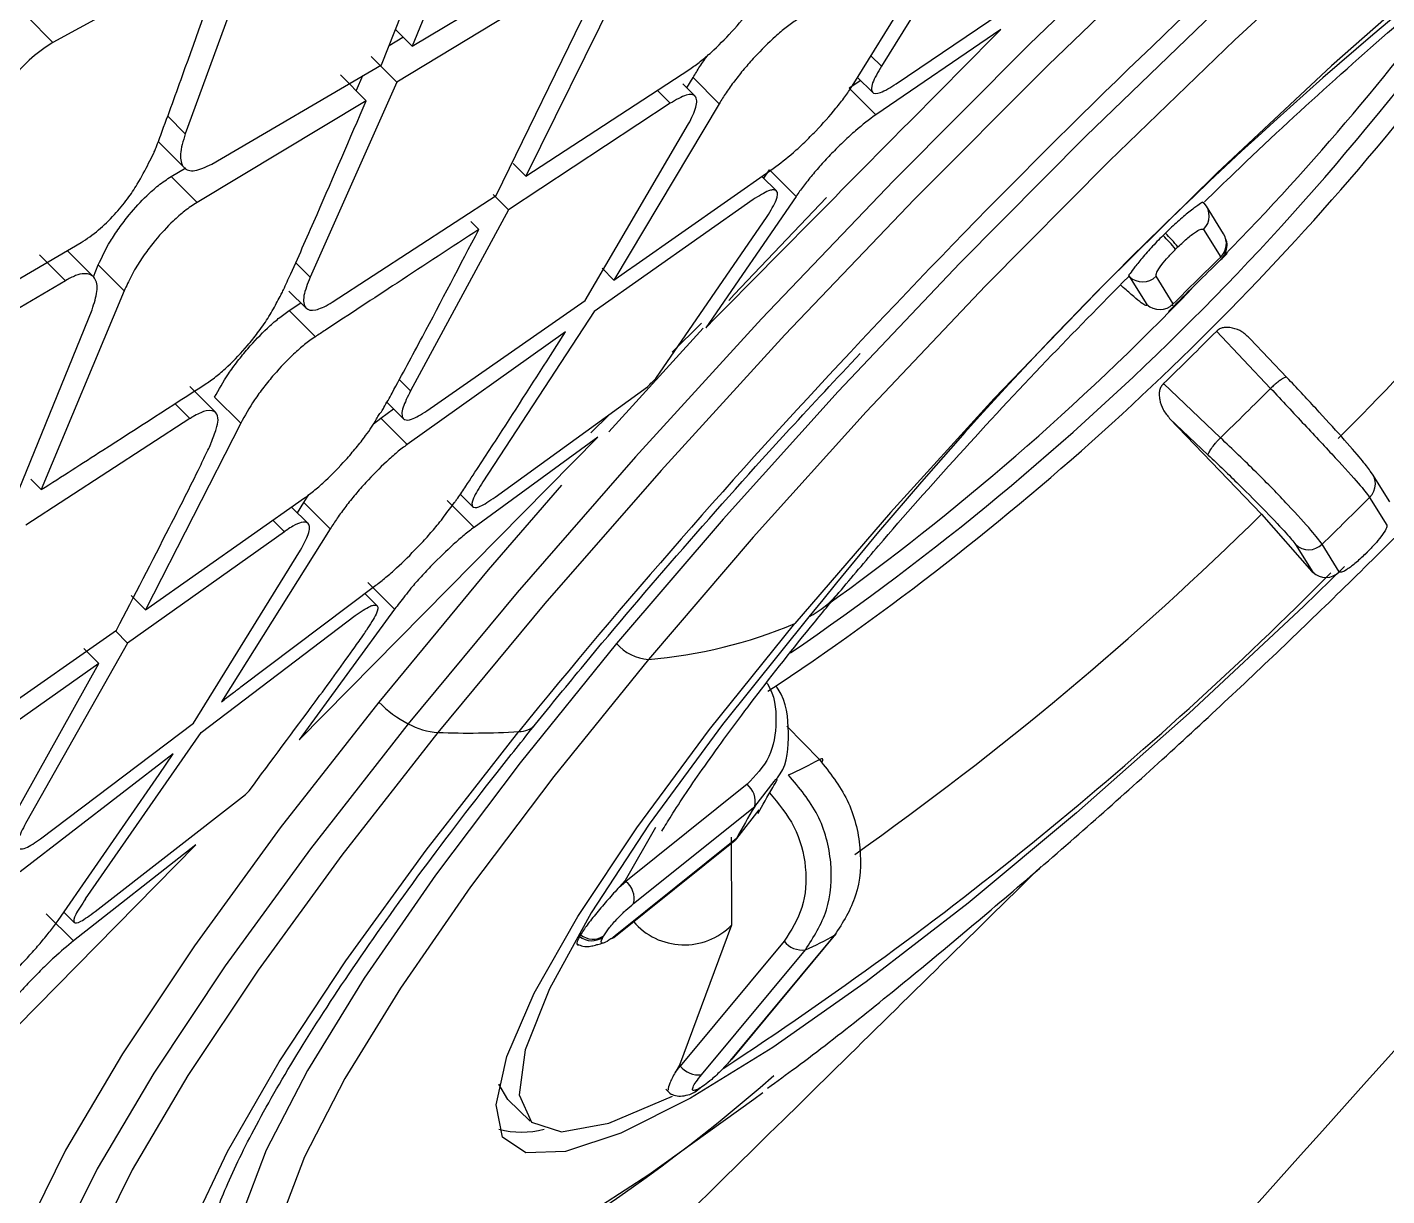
# Model space of a CAD drawing. Extents: x 943 to 1030, y 781 to 934.
# Drawn here: x 952.587 to 953.43, y 874.33 to 875.054 of the extents above; entities that cross this region are included whole.
import ezdxf

# ---------------------------------------------------------------- set-up
doc = ezdxf.new("R2010")
doc.units = 0
doc.header["$MEASUREMENT"] = 0
doc.layers.add('1', color=4, linetype='Continuous')

# ---------------------------------------------------------------- blocks, each defined once
blk = doc.blocks.new('AIRA')
at = {"layer": '1', "color": 3, "linetype": 'Continuous', "lineweight": 25}
for p, q in [((9.69879, 72.00089), (9.64822, 71.87682)), ((9.62915, 71.8654), (9.67842, 71.98963)), ((10.00605, 71.9723), (9.93917, 71.86454)), ((9.55391, 71.94928), (9.50758, 71.82265)), ((9.53421, 71.93848), (9.42549, 71.87926)), ((9.64822, 71.87682), (9.75315, 71.93984)), ((9.92105, 71.85216), (9.97788, 71.94385)), ((9.74331, 71.91796), (9.63878, 71.85456)), ((9.77643, 71.91338), (9.71878, 71.7964)), ((9.94828, 71.85348), (10.044, 71.91836)), ((9.40953, 71.89521), (9.42549, 71.87926)), ((9.70033, 71.78435), (9.75758, 71.90173)), ((9.63781, 71.88723), (9.64822, 71.87682)), ((10.01317, 71.88724), (9.93567, 71.83437)), ((9.63391, 71.8774), (9.64246, 71.88258)), ((9.63878, 71.85456), (9.62271, 71.87061)), ((9.93917, 71.86454), (9.93272, 71.87099)), ((9.52401, 71.80381), (9.62916, 71.8654)), ((9.71878, 71.7964), (9.82039, 71.86273)), ((9.63878, 71.85456), (9.585, 71.73369)), ((9.61974, 71.84309), (9.60371, 71.85911)), ((9.61741, 71.85852), (9.61342, 71.84941)), ((9.82363, 71.84589), (9.81597, 71.85354)), ((9.81848, 71.85103), (9.82239, 71.85754)), ((9.83866, 71.84127), (9.82239, 71.85753)), ((9.92633, 71.85568), (9.91922, 71.85081)), ((9.92442, 71.85759), (9.93372, 71.8483)), ((9.80825, 71.84154), (9.80022, 71.84956)), ((9.93567, 71.83437), (9.91922, 71.85081)), ((9.61974, 71.84309), (9.51482, 71.78007)), ((9.80825, 71.84154), (9.70801, 71.77546)), ((9.83866, 71.84127), (9.77334, 71.73196)), ((9.50758, 71.82265), (9.49664, 71.83358)), ((9.75546, 71.71934), (9.81961, 71.8287)), ((9.49074, 71.81779), (9.5069, 71.80164)), ((9.49879, 71.7961), (9.50783, 71.80153)), ((9.7109, 71.80426), (9.71878, 71.7964)), ((9.51482, 71.78008), (9.4988, 71.79608)), ((9.78709, 71.74165), (9.87215, 71.80108)), ((9.87408, 71.78717), (9.8651, 71.79615)), ((9.86625, 71.795), (9.86981, 71.80023)), ((9.88627, 71.78378), (9.86981, 71.80023)), ((9.59853, 71.71821), (9.70033, 71.78435)), ((9.708, 71.77545), (9.69849, 71.78496)), ((9.85969, 71.78183), (9.7611, 71.71248)), ((9.88627, 71.78378), (9.83032, 71.70237)), ((10.13833, 71.78013), (10.13932, 71.77962)), ((10.13932, 71.77962), (10.13879, 71.78018)), ((10.15138, 71.76063), (10.14074, 71.77778)), ((9.708, 71.77545), (9.64727, 71.66322)), ((9.68959, 71.76337), (9.68466, 71.7683)), ((9.79924, 71.6709), (9.8683, 71.77126)), ((10.1138, 71.75956), (10.11525, 71.76098)), ((10.13893, 71.76333), (10.14956, 71.74618)), ((9.33684, 71.69331), (9.44296, 71.75513)), ((10.12162, 71.75107), (10.12307, 71.75249)), ((9.43324, 71.73152), (9.41721, 71.74754)), ((9.45057, 71.73393), (9.43468, 71.74981)), ((9.585, 71.73369), (9.576, 71.74268)), ((10.14956, 71.74618), (10.14896, 71.74599)), ((9.45054, 71.73396), (9.4536, 71.7413)), ((9.46964, 71.72527), (9.45361, 71.7413)), ((9.77334, 71.73196), (9.76594, 71.73935)), ((10.09289, 71.73533), (10.09249, 71.73453)), ((10.09249, 71.73453), (10.09305, 71.734)), ((10.09305, 71.734), (10.09289, 71.73533)), ((10.09305, 71.734), (10.10368, 71.71685)), ((10.1201, 71.71712), (10.10946, 71.73427)), ((9.43324, 71.73152), (9.32855, 71.66989)), ((9.46964, 71.72527), (9.41827, 71.60201)), ((9.57186, 71.72514), (9.58248, 71.71452)), ((9.57203, 71.71299), (9.57926, 71.71774)), ((9.65727, 71.65081), (9.75547, 71.71934)), ((10.1195, 71.71695), (10.1201, 71.71712)), ((9.39968, 71.5901), (9.44976, 71.71352)), ((9.58819, 71.69683), (9.57204, 71.71297)), ((9.7611, 71.71248), (9.69204, 71.60689)), ((10.11872, 71.71645), (10.12016, 71.7161)), ((9.82867, 71.70211), (9.77021, 71.63787)), ((9.80948, 71.68721), (9.82757, 71.70512)), ((10.18048, 71.66481), (10.14693, 71.70015)), ((9.74328, 71.6998), (9.64515, 71.63)), ((9.73402, 71.68519), (9.74328, 71.6998)), ((10.19065, 71.67153), (10.16791, 71.69552)), ((9.64727, 71.66322), (9.64025, 71.67024)), ((10.11407, 71.66774), (10.14941, 71.63417)), ((9.52643, 71.6498), (9.51028, 71.66594)), ((9.54191, 71.64313), (9.52574, 71.65929)), ((9.69965, 71.59733), (9.79418, 71.66577)), ((9.51046, 71.64605), (9.50119, 71.65531)), ((9.62875, 71.64639), (9.63673, 71.65207)), ((9.63258, 71.65622), (9.64281, 71.64599)), ((9.51046, 71.64605), (9.40865, 71.57992)), ((9.54191, 71.64313), (9.48285, 71.52755)), ((9.62424, 71.64291), (9.62875, 71.64639)), ((9.64515, 71.63), (9.62876, 71.64638)), ((9.75902, 71.63725), (9.77053, 71.64864)), ((10.11789, 71.64621), (10.17491, 71.58685)), ((10.11789, 71.64621), (10.14189, 71.62345)), ((9.57822, 71.44687), (9.76343, 71.63463)), ((9.76343, 71.63463), (9.68662, 71.57864)), ((9.41827, 71.60202), (9.41176, 71.60852)), ((10.25437, 71.59454), (10.24373, 71.61169)), ((9.58107, 71.59409), (9.58422, 71.59894)), ((9.67808, 71.59915), (9.68585, 71.59139)), ((9.48286, 71.52756), (9.5815, 71.59685)), ((9.58369, 71.58106), (9.5735, 71.59124)), ((9.57703, 71.58771), (9.58107, 71.59409)), ((9.59748, 71.57769), (9.58107, 71.59408)), ((9.68662, 71.57865), (9.67002, 71.59524)), ((10.24192, 71.59724), (10.25256, 71.58009)), ((9.56907, 71.57595), (9.56192, 71.5831)), ((10.17492, 71.58684), (10.20612, 71.55129)), ((9.56907, 71.57595), (9.47179, 71.50691)), ((9.59748, 71.57769), (9.52998, 71.47054)), ((10.19604, 71.56791), (10.20668, 71.55076)), ((10.22309, 71.55104), (10.21245, 71.56819)), ((9.51269, 71.45734), (9.57901, 71.56453)), ((10.24039, 71.56329), (10.23895, 71.56187)), ((10.23902, 71.56168), (10.24046, 71.56311)), ((10.24039, 71.56329), (10.24046, 71.56311)), ((10.20612, 71.55129), (10.20766, 71.55026)), ((10.20668, 71.55076), (10.20612, 71.55129)), ((9.542, 71.4797), (9.62572, 71.54274)), ((9.63734, 71.52794), (9.62072, 71.54455)), ((9.48286, 71.52756), (9.47401, 71.53639)), ((9.62643, 71.53005), (9.61889, 71.53759)), ((9.51731, 71.4515), (9.61283, 71.52392)), ((9.63734, 71.52794), (9.57822, 71.44687)), ((9.36608, 71.4459), (9.46495, 71.51497)), ((9.46423, 71.51447), (9.47179, 71.50691)), ((9.47179, 71.5069), (9.40928, 71.39645)), ((9.45392, 71.49428), (9.44456, 71.50364)), ((9.45392, 71.49428), (9.35549, 71.42477)), ((9.39122, 71.38233), (9.45392, 71.49428)), ((9.41776, 71.38555), (9.5127, 71.45734)), ((9.90074, 71.43475), (9.88056, 71.45547)), ((9.44575, 71.34841), (9.51731, 71.4515)), ((9.50008, 71.43824), (9.40521, 71.36518)), ((9.49143, 71.42536), (9.50008, 71.43823)), ((9.42873, 71.33494), (9.49143, 71.42536)), ((9.5448, 71.41296), (9.54721, 71.41541)), ((9.85585, 71.41937), (9.78076, 71.35915)), ((9.86063, 71.40567), (9.87272, 71.42112)), ((9.45168, 71.34052), (9.5448, 71.41296)), ((9.78553, 71.34545), (9.86063, 71.40567)), ((9.86314, 71.40344), (9.84926, 71.38571)), ((9.79911, 71.39253), (9.78022, 71.3597)), ((9.3262, 71.19088), (9.51406, 71.38177)), ((9.51406, 71.38177), (9.43817, 71.32232)), ((9.77333, 71.3245), (9.84843, 71.38473)), ((9.84926, 71.38571), (9.77416, 71.32549)), ((9.84612, 71.38656), (9.84627, 71.33201)), ((9.78022, 71.3597), (9.77659, 71.35566)), ((9.77659, 71.35566), (9.78076, 71.35915)), ((9.78076, 71.35915), (9.78022, 71.3597)), ((9.43817, 71.32233), (9.42137, 71.33911)), ((9.43233, 71.34013), (9.43872, 71.33374)), ((9.84626, 71.332), (9.81389, 71.24526)), ((9.75208, 71.32507), (9.75264, 71.32604)), ((9.76651, 71.32451), (9.76707, 71.32549)), ((9.8789, 71.32209), (9.81444, 71.24472)), ((9.91017, 71.32577), (9.84571, 71.2484)), ((9.84656, 71.24906), (9.91102, 71.32644)), ((9.82761, 71.2393), (9.89207, 71.31668)), ((9.81389, 71.24526), (9.81126, 71.24073)), ((9.81126, 71.24073), (9.81444, 71.24472)), ((9.81444, 71.24472), (9.81389, 71.24526)), ((9.70761, 71.22389), (9.70199, 71.2335)), ((9.82209, 71.22785), (9.82298, 71.22829)), ((9.8259, 71.23062), (9.82501, 71.23018)), ((9.70761, 71.22389), (9.72147, 71.21049))]:
    blk.add_line(p, q, dxfattribs=at)
at = {"layer": '1', "color": 3, "linetype": 'Continuous', "lineweight": 25, "flags": 128}
for points in [[(10.82632, 72.40036), (10.82188, 72.41399), (10.80638, 72.42783), (10.78083, 72.43137), (10.7456, 72.42456), (10.7012, 72.4075), (10.64828, 72.38043), (10.58762, 72.34375), (10.52009, 72.29799), (10.44668, 72.24383), (10.36846, 72.18204), (10.28658, 72.11354), (10.20222, 72.03932), (10.11662, 71.96046), (10.03102, 71.87812), (9.94668, 71.79349), (9.86482, 71.70781), (9.78663, 71.62232), (9.71327, 71.53828), (9.64579, 71.45691)], [(10.82298, 72.35034), (10.82462, 72.3681), (10.8195, 72.39162), (10.80428, 72.40522), (10.77918, 72.4087), (10.74457, 72.40201), (10.70096, 72.38525), (10.64898, 72.35866), (10.58939, 72.32263), (10.52305, 72.27768), (10.45095, 72.22448), (10.37411, 72.16379), (10.29368, 72.0965), (10.21081, 72.02359), (10.12673, 71.94613), (10.04265, 71.86524), (9.9598, 71.78211), (9.87938, 71.69794), (9.80258, 71.61397), (9.73052, 71.53142), (9.66423, 71.45149)], [(10.74515, 72.29179), (10.73302, 72.29905), (10.70742, 72.30035), (10.6722, 72.29125), (10.62797, 72.2719), (10.57548, 72.24265), (10.51563, 72.20399), (10.44945, 72.15658), (10.37807, 72.10124), (10.30271, 72.0389), (10.22466, 71.97065), (10.14525, 71.89763), (10.06584, 71.82111), (9.9878, 71.7424), (9.91246, 71.66283), (9.8411, 71.58378), (9.77495, 71.50659)], [(10.70439, 72.27539), (10.67586, 72.26741), (10.63242, 72.24841), (10.58087, 72.21968), (10.5221, 72.18172), (10.45711, 72.13516), (10.38701, 72.0808), (10.313, 72.01959), (10.23634, 71.95255), (10.15836, 71.88085), (10.08038, 71.8057), (10.00374, 71.7284), (9.92975, 71.65026), (9.85967, 71.57262), (9.7947, 71.49682)], [(10.46288, 71.80905), (10.5157, 71.87469), (10.56088, 71.93563), (10.59742, 71.99049), (10.62451, 72.03807), (10.64154, 72.07729), (10.64813, 72.10727), (10.64414, 72.12736), (10.62964, 72.13709), (10.60497, 72.13626), (10.57068, 72.12487), (10.52753, 72.1032), (10.47649, 72.07171), (10.4187, 72.03111), (10.35544, 71.98231), (10.28813, 71.9264), (10.21828, 71.86464), (10.14745, 71.79838), (10.07721, 71.72913), (10.00913, 71.65842), (9.94475, 71.58784), (9.88549, 71.51896)], [(9.90513, 71.78309), (9.84798, 71.72288), (9.8446, 71.71926)], [(9.77334, 71.73196), (9.78104, 71.73739), (9.78709, 71.74165)], [(9.7409, 71.6048), (9.69542, 71.55223), (9.6275, 71.47032)], [(10.23896, 71.56169), (10.23902, 71.56168), (10.23895, 71.56187)], [(10.22639, 71.55431), (10.20093, 71.52962), (10.13009, 71.46337), (10.06024, 71.4016), (9.99293, 71.3457), (9.92968, 71.2969), (9.87188, 71.2563), (9.82084, 71.22481), (9.77769, 71.20313), (9.7434, 71.19175), (9.71873, 71.19092), (9.70423, 71.20065), (9.70024, 71.22073), (9.70683, 71.25072), (9.72386, 71.28994), (9.75095, 71.33751), (9.78749, 71.39238), (9.83268, 71.45332), (9.88549, 71.51896)], [(9.89426, 71.52311), (9.84065, 71.45635), (9.79525, 71.3947), (9.75919, 71.33967), (9.73335, 71.29263), (9.71837, 71.25473), (9.71462, 71.2269), (9.72218, 71.20983), (9.74089, 71.20394), (9.77026, 71.20937), (9.80959, 71.22599)], [(9.77495, 71.50659), (9.71514, 71.43258), (9.66269, 71.36303), (9.61851, 71.29912), (9.58333, 71.24194), (9.55778, 71.19248), (9.54228, 71.15157), (9.53711, 71.11993), (9.54234, 71.09808), (9.54447, 71.09512)], [(9.7947, 71.49682), (9.73597, 71.42414), (9.68446, 71.35583), (9.64106, 71.29307), (9.60652, 71.23692), (9.58143, 71.18834), (9.56621, 71.14817), (9.56112, 71.11709), (9.56113, 71.11602)], [(9.6275, 71.47032), (9.56648, 71.39229), (9.51328, 71.31928), (9.46865, 71.25235), (9.43326, 71.19249), (9.40761, 71.14056), (9.39209, 71.09732), (9.38692, 71.06339), (9.39217, 71.03929), (9.39746, 71.0322)], [(9.64579, 71.45691), (9.58518, 71.3794), (9.53232, 71.30687), (9.48799, 71.24038), (9.45283, 71.18091), (9.42735, 71.12932), (9.41193, 71.08637), (9.4068, 71.05267), (9.41201, 71.02873), (9.42751, 71.01488), (9.43947, 71.01176)], [(9.66423, 71.45149), (9.60469, 71.37535), (9.55277, 71.3041), (9.50922, 71.2388), (9.47469, 71.18038), (9.44966, 71.1297), (9.43452, 71.08751), (9.42947, 71.05441), (9.43459, 71.03088), (9.44981, 71.01728), (9.47491, 71.0138), (9.49005, 71.01569)], [(9.56747, 71.05032), (9.55007, 71.04631), (9.52225, 71.04594), (9.50425, 71.05578), (9.49635, 71.07568), (9.49868, 71.10532), (9.51119, 71.14424), (9.5337, 71.19183), (9.56584, 71.24733), (9.60711, 71.30986), (9.65686, 71.37845), (9.7143, 71.452)], [(9.84926, 71.38571), (9.84849, 71.38478), (9.84843, 71.38473)], [(9.91017, 71.32577), (9.91101, 71.32642), (9.91102, 71.32644)], [(9.84656, 71.24906), (9.84655, 71.24905), (9.84571, 71.2484)], [(9.59477, 71.0822), (9.60668, 71.08291), (9.64127, 71.09185), (9.68471, 71.11084), (9.73625, 71.13957), (9.79503, 71.17754), (9.86002, 71.22409), (9.86573, 71.22837)]]:
    blk.add_lwpolyline(points, dxfattribs=at)
at = {"layer": '1', "color": 3, "linetype": 'Continuous', "lineweight": 25}
for centre, radius, start, end in [((13.35388, 68.48761), 4.69349, 129.01816, 137.02384), ((11.94617, 69.88474), 2.62576, 122.40243, 141.39389), ((8.90673, 72.9314), 1.73183, 304.30339, 325.71179), ((9.02256, 72.85564), 1.58226, 315.52059, 324.14175), ((8.89363, 72.94954), 1.76616, 303.51338, 321.07344), ((8.35616, 73.49115), 2.6331, 315.13378, 320.02415), ((10.13083, 71.77167), 0.01163, 314.12221, 43.12554), ((10.04078, 71.68444), 0.10476, 39.49586, 45.81215), ((10.04223, 71.68586), 0.10476, 39.49586, 45.81215), ((10.14141, 71.75454), 0.01168, 314.27514, 31.42242), ((12.11874, 69.71948), 2.8258, 134.17539, 135.01443), ((10.10111, 71.74264), 0.01182, 226.98997, 314.91917), ((8.94472, 72.86717), 1.64608, 305.66081, 316.14566), ((10.11175, 71.72549), 0.01182, 226.98812, 314.91919), ((8.46468, 73.37348), 2.37276, 314.03767, 315.15215), ((12.99059, 68.79403), 4.21888, 136.70524, 140.94846), ((8.49897, 73.3392), 2.37299, 314.06811, 315.12168), ((10.23383, 71.60559), 0.01163, 314.12219, 43.12738), ((8.24327, 73.59488), 2.8258, 314.17539, 315.01443), ((8.75725, 73.0263), 2.02037, 305.22869, 314.56297), ((10.20411, 71.57656), 0.01182, 226.98802, 314.91919), ((8.57034, 73.18625), 2.32169, 303.19398, 315.20647), ((10.21474, 71.55941), 0.01182, 226.98997, 314.91917), ((9.86479, 71.57844), 0.06269, 298.04591, 319.9918), ((9.77033, 71.79396), 0.29814, 274.68956, 292.72195), ((9.79689, 71.52608), 0.02935, 221.62868, 265.73258), ((9.67989, 71.52261), 0.07403, 224.94763, 242.56961), ((9.66746, 71.49656), 0.04518, 241.33557, 265.90075), ((9.71461, 71.46531), 0.01331, 268.66882, 319.41587), ((9.68361, 72.00126), 0.55012, 267.98112, 273.19803), ((9.76645, 71.67825), 0.27808, 294.47414, 298.87674), ((9.84731, 71.40872), 0.01366, 347.12801, 51.26359), ((10.27442, 71.15683), 0.48286, 148.97883, 151.70438), ((9.77221, 71.34849), 0.01366, 347.12767, 51.26261), ((9.8169, 71.36133), 0.04151, 220.75401, 315.04289), ((9.75967, 71.33449), 0.0121, 231.1475, 304.45866), ((9.76023, 71.33546), 0.0121, 231.1475, 304.45866), ((9.77117, 71.32718), 0.00344, 281.26145, 330.50073), ((9.89031, 71.33111), 0.01454, 218.3126, 276.9735), ((9.75247, 71.61711), 0.33129, 294.92337, 298.4275), ((9.82584, 71.25373), 0.01454, 218.31344, 276.97386), ((9.1582, 72.05383), 1.08376, 292.18758, 311.23166), ((9.81802, 71.23595), 0.00907, 284.54776, 320.43274), ((9.81888, 71.23644), 0.00911, 296.72556, 320.38394), ((9.71591, 71.26066), 0.0569, 255.81315, 284.32233)]:
    blk.add_arc(centre, radius, start, end, dxfattribs=at)
for points, knots in [([(16.76349, 77.69746), (16.43798, 77.40729), (15.78698, 76.82695), (14.82577, 75.93344), (13.87709, 75.02432), (12.94302, 74.09885), (12.02418, 73.15856), (11.12212, 72.20411), (10.23604, 71.23753), (9.661, 70.58333), (9.37348, 70.25623)], [0, 0, 0, 0, 0.125, 0.25, 0.375, 0.5, 0.625, 0.75, 0.875, 1, 1, 1, 1]), ([(10.13957, 71.78037), (10.14574, 71.78642), (10.17153, 71.81171), (10.21717, 71.85363), (10.27451, 71.9043), (10.32838, 71.94905), (10.377, 71.98686), (10.41657, 72.01523), (10.44617, 72.03454), (10.4579, 72.0412), (10.46318, 72.04419)], [0, 0, 0, 0, 0.047543, 0.198969, 0.349347, 0.49782, 0.643244, 0.784014, 0.902777, 1, 1, 1, 1]), ([(9.48782, 71.81023), (9.48789, 71.81035), (9.48808, 71.8107), (9.4886, 71.81198), (9.49039, 71.81647), (9.49681, 71.83389), (9.51184, 71.87527), (9.52536, 71.91349), (9.5342, 71.93848)], [0, 0, 0, 0, 0.003122, 0.009305, 0.030886, 0.110942, 0.418682, 1, 1, 1, 1]), ([(9.82039, 71.86272), (9.82256, 71.86423), (9.82678, 71.86715), (9.83561, 71.87467), (9.84683, 71.88591), (9.85712, 71.89838), (9.86401, 71.9083), (9.86661, 71.91287), (9.86792, 71.91518)], [0, 0, 0, 0, 0.136565, 0.265411, 0.499405, 0.745529, 0.871767, 1, 1, 1, 1]), ([(9.83031, 71.70237), (9.84108, 71.71326), (9.87156, 71.74407), (9.93247, 71.80573), (9.98268, 71.85645), (10.01317, 71.88725)], [0, 0, 0, 0, 0.176668, 0.5, 1, 1, 1, 1]), ([(9.88664, 71.89328), (9.88452, 71.89179), (9.88037, 71.88888), (9.87153, 71.8814), (9.86244, 71.87239), (9.85396, 71.86277), (9.84798, 71.85528), (9.84268, 71.84791), (9.84001, 71.84349), (9.83867, 71.84127)], [0, 0, 0, 0, 0.13428, 0.262277, 0.498959, 0.623009, 0.74781, 0.873385, 1, 1, 1, 1]), ([(9.42549, 71.87926), (9.42118, 71.87642), (9.41255, 71.87073), (9.40009, 71.85741), (9.39123, 71.8448), (9.38511, 71.8335), (9.38253, 71.82705), (9.38116, 71.82361)], [0, 0, 0, 0, 0.249641, 0.499157, 0.68661, 0.832999, 1, 1, 1, 1]), ([(9.82239, 71.85754), (9.82374, 71.85976), (9.82644, 71.86417), (9.82983, 71.86908), (9.83184, 71.87159), (9.83185, 71.87161)], [0, 0, 0, 0, 0.500472, 0.996573, 1, 1, 1, 1]), ([(9.93917, 71.86454), (9.937, 71.86075), (9.93263, 71.85315), (9.9328, 71.84761), (9.93771, 71.84703), (9.94476, 71.85133), (9.94827, 71.85347)], [0, 0, 0, 0, 0.248668, 0.499073, 0.749912, 1, 1, 1, 1]), ([(9.86856, 71.23098), (9.87445, 71.23526), (9.90774, 71.25939), (9.97013, 71.31008), (10.05468, 71.38155), (10.13845, 71.4572), (10.21911, 71.5338), (10.29733, 71.61185), (10.37299, 71.69118), (10.4462, 71.77162), (10.49152, 71.82508), (10.51433, 71.85199)], [0, 0, 0, 0, 0.0269651, 0.1522989, 0.2823483, 0.4052865, 0.5246918, 0.6426354, 0.7605886, 0.8795059, 1, 1, 1, 1]), ([(9.87215, 71.80108), (9.87621, 71.80413), (9.88231, 71.80871), (9.89159, 71.81733), (9.90068, 71.82643), (9.90941, 71.83625), (9.91673, 71.84566), (9.9196, 71.84997), (9.92106, 71.85216)], [0, 0, 0, 0, 0.250725, 0.377259, 0.50088, 0.743366, 0.869913, 1, 1, 1, 1]), ([(9.81961, 71.82871), (9.82146, 71.83242), (9.82434, 71.8382), (9.8249, 71.84337), (9.82372, 71.84679), (9.81893, 71.84765), (9.81181, 71.84357), (9.80825, 71.84154)], [0, 0, 0, 0, 0.233293, 0.363102, 0.501454, 0.750916, 1, 1, 1, 1]), ([(9.56637, 71.72182), (9.56662, 71.72225), (9.56734, 71.72356), (9.5695, 71.72822), (9.577, 71.74461), (9.59413, 71.78366), (9.60961, 71.81958), (9.61974, 71.84309)], [0, 0, 0, 0, 0.011694, 0.035115, 0.11719, 0.422323, 1, 1, 1, 1]), ([(9.93567, 71.83437), (9.9316, 71.83133), (9.92547, 71.82676), (9.91612, 71.81819), (9.90915, 71.81131), (9.9024, 71.80412), (9.8962, 71.79696), (9.89061, 71.79), (9.88774, 71.78588), (9.88627, 71.78378)], [0, 0, 0, 0, 0.250431, 0.376661, 0.500308, 0.624735, 0.749595, 0.872246, 1, 1, 1, 1]), ([(9.50758, 71.82265), (9.50621, 71.81816), (9.50413, 71.81136), (9.50475, 71.80508), (9.50698, 71.80058), (9.51277, 71.79849), (9.52026, 71.80204), (9.52401, 71.80381)], [0, 0, 0, 0, 0.244421, 0.371163, 0.50069, 0.750161, 1, 1, 1, 1]), ([(9.44296, 71.75513), (9.44652, 71.7575), (9.45324, 71.76197), (9.46335, 71.77188), (9.47148, 71.78176), (9.4789, 71.79258), (9.48395, 71.80269), (9.48684, 71.80832), (9.48783, 71.81023)], [0, 0, 0, 0, 0.210977, 0.397445, 0.559354, 0.696669, 0.896887, 1, 1, 1, 1]), ([(9.4536, 71.7413), (9.45584, 71.74612), (9.45927, 71.75353), (9.46644, 71.76428), (9.47396, 71.77408), (9.48237, 71.78324), (9.49132, 71.79118), (9.49618, 71.79438), (9.49879, 71.7961)], [0, 0, 0, 0, 0.237403, 0.364457, 0.496856, 0.705394, 0.841997, 1, 1, 1, 1]), ([(9.8683, 71.77126), (9.87054, 71.77497), (9.87503, 71.78243), (9.87504, 71.78728), (9.87227, 71.78804), (9.86796, 71.787), (9.8632, 71.78403), (9.85969, 71.78183)], [0, 0, 0, 0, 0.248517, 0.498677, 0.66224, 0.750249, 1, 1, 1, 1]), ([(9.51482, 71.78008), (9.51229, 71.77841), (9.50754, 71.77529), (9.49864, 71.76745), (9.49027, 71.75839), (9.48251, 71.74829), (9.47647, 71.73925), (9.47238, 71.73111), (9.47033, 71.72675), (9.46964, 71.72527)], [0, 0, 0, 0, 0.153406, 0.288077, 0.500438, 0.626779, 0.76952, 0.921832, 1, 1, 1, 1]), ([(10.13833, 71.78012), (10.1375, 71.77964), (10.13581, 71.77865), (10.13012, 71.77435), (10.123, 71.7684), (10.11781, 71.76343), (10.11525, 71.76098)], [0, 0, 0, 0, 0.24664, 0.499524, 0.752684, 1, 1, 1, 1]), ([(9.68959, 71.76337), (9.6727, 71.75228), (9.64101, 71.73146), (9.60719, 71.7093), (9.59029, 71.69821), (9.58819, 71.69683)], [0, 0, 0, 0, 0.499999, 0.937966, 1, 1, 1, 1]), ([(9.62866, 71.64966), (9.62874, 71.64975), (9.62898, 71.65002), (9.62966, 71.65112), (9.63199, 71.65502), (9.64043, 71.67041), (9.66017, 71.70707), (9.67796, 71.74111), (9.68959, 71.76337)], [0, 0, 0, 0, 0.003081, 0.009217, 0.030715, 0.110676, 0.418546, 1, 1, 1, 1]), ([(10.1138, 71.75956), (10.11129, 71.75701), (10.10621, 71.75184), (10.09983, 71.74448), (10.09499, 71.7384), (10.09359, 71.73634), (10.0929, 71.73533)], [0, 0, 0, 0, 0.247675, 0.501043, 0.753791, 1, 1, 1, 1]), ([(10.12307, 71.75249), (10.12516, 71.75446), (10.12934, 71.7584), (10.13444, 71.76215), (10.1378, 71.76387), (10.13855, 71.76351), (10.13893, 71.76333)], [0, 0, 0, 0, 0.279658, 0.559227, 0.779582, 1, 1, 1, 1]), ([(10.10946, 71.73427), (10.10945, 71.73497), (10.10944, 71.73637), (10.11258, 71.74104), (10.11684, 71.74618), (10.12003, 71.74944), (10.12162, 71.75107)], [0, 0, 0, 0, 0.279486, 0.559002, 0.779415, 1, 1, 1, 1]), ([(10.14989, 71.74485), (10.15075, 71.74585), (10.1525, 71.74789), (10.15358, 71.75214), (10.15355, 71.75574), (10.15267, 71.75759), (10.15247, 71.75801)], [0, 0, 0, 0, 0.295597, 0.601785, 0.907488, 1, 1, 1, 1]), ([(10.11711, 71.71243), (10.12653, 71.72183), (10.13861, 71.73388), (10.15081, 71.7457), (10.1535, 71.74831)], [0, 0, 0, 0, 0.779465, 1, 1, 1, 1]), ([(9.44977, 71.71353), (9.45106, 71.71754), (9.45374, 71.72588), (9.4523, 71.73259), (9.44885, 71.73552), (9.44484, 71.73613), (9.43962, 71.73504), (9.43539, 71.73271), (9.43324, 71.73153)], [0, 0, 0, 0, 0.222565, 0.462636, 0.590015, 0.722004, 0.858651, 1, 1, 1, 1]), ([(9.585, 71.73369), (9.58337, 71.72958), (9.58086, 71.72323), (9.5808, 71.7175), (9.58246, 71.71349), (9.58759, 71.71252), (9.59434, 71.71551), (9.59815, 71.71796), (9.59853, 71.7182)], [0, 0, 0, 0, 0.236342, 0.365111, 0.500741, 0.750186, 0.974838, 1, 1, 1, 1]), ([(9.91283, 71.53817), (9.92094, 71.54781), (9.94427, 71.57555), (9.98698, 71.62374), (10.03911, 71.68002), (10.07531, 71.71671), (10.09237, 71.73401)], [0, 0, 0, 0, 0.154749, 0.444849, 0.73832, 1, 1, 1, 1]), ([(10.10368, 71.71685), (10.10374, 71.71626), (10.10385, 71.71507), (10.09707, 71.72028), (10.08975, 71.72681), (10.08739, 71.72891)], [0, 0, 0, 0, 0.403552, 0.808056, 1, 1, 1, 1]), ([(9.52049, 71.66772), (9.52275, 71.66929), (9.52705, 71.67227), (9.5358, 71.67998), (9.54451, 71.68916), (9.55277, 71.69948), (9.55903, 71.70825), (9.56337, 71.7162), (9.5656, 71.72037), (9.56638, 71.72182)], [0, 0, 0, 0, 0.141302, 0.269122, 0.500645, 0.625891, 0.769161, 0.919704, 1, 1, 1, 1]), ([(9.52574, 71.6593), (9.52834, 71.66404), (9.53227, 71.6712), (9.53994, 71.68167), (9.54799, 71.69153), (9.55677, 71.70074), (9.56552, 71.70842), (9.5698, 71.71143), (9.57203, 71.71299)], [0, 0, 0, 0, 0.246373, 0.372171, 0.499627, 0.729573, 0.85981, 1, 1, 1, 1]), ([(10.16791, 71.69552), (10.16629, 71.69707), (10.16318, 71.70005), (10.158, 71.70208), (10.15396, 71.70271), (10.15124, 71.70255), (10.1488, 71.70174), (10.14755, 71.70068), (10.14693, 71.70015)], [0, 0, 0, 0, 0.298252, 0.575106, 0.701493, 0.809407, 0.905741, 1, 1, 1, 1]), ([(9.58819, 71.69683), (9.58599, 71.69529), (9.58172, 71.69229), (9.57299, 71.68463), (9.56419, 71.67541), (9.55613, 71.66552), (9.54845, 71.65505), (9.54452, 71.64788), (9.54192, 71.64313)], [0, 0, 0, 0, 0.139178, 0.269056, 0.500231, 0.627372, 0.753383, 1, 1, 1, 1]), ([(9.67444, 71.594), (9.67452, 71.59409), (9.67476, 71.59435), (9.67544, 71.59529), (9.67771, 71.59851), (9.68596, 71.61093), (9.70521, 71.6403), (9.72264, 71.66747), (9.73401, 71.68519)], [0, 0, 0, 0, 0.003559, 0.01015, 0.03245, 0.113553, 0.421816, 1, 1, 1, 1]), ([(9.72469, 71.45662), (9.73464, 71.46885), (9.76346, 71.50429), (9.8156, 71.5653), (9.87316, 71.63015), (9.91131, 71.67074), (9.926, 71.68638)], [0, 0, 0, 0, 0.166891, 0.483789, 0.801225, 1, 1, 1, 1]), ([(9.41827, 71.60202), (9.43098, 71.61017), (9.46508, 71.63205), (9.49913, 71.65397), (9.52049, 71.66773)], [0, 0, 0, 0, 0.3727072, 1, 1, 1, 1]), ([(9.79418, 71.66576), (9.79512, 71.66672), (9.79681, 71.66843), (9.7985, 71.67014), (9.79924, 71.6709)], [0, 0, 0, 0, 0.559999, 1, 1, 1, 1]), ([(10.11407, 71.66774), (10.11353, 71.66713), (10.11244, 71.6659), (10.11158, 71.66345), (10.11134, 71.66069), (10.11183, 71.65656), (10.11363, 71.65121), (10.11644, 71.64792), (10.11789, 71.64621)], [0, 0, 0, 0, 0.094225, 0.190494, 0.2983, 0.424533, 0.701624, 1, 1, 1, 1]), ([(10.18895, 71.67134), (10.18839, 71.67104), (10.18728, 71.67044), (10.18507, 71.66882), (10.18275, 71.66691), (10.18122, 71.66549), (10.18048, 71.66481)], [0, 0, 0, 0, 0.259419, 0.518943, 0.768457, 1, 1, 1, 1]), ([(10.19065, 71.67153), (10.19051, 71.67164), (10.19022, 71.67186), (10.18938, 71.67151), (10.18895, 71.67134)], [0, 0, 0, 0, 0.481432, 1, 1, 1, 1]), ([(10.24231, 71.61353), (10.24081, 71.61558), (10.23779, 71.61968), (10.22523, 71.63409), (10.20877, 71.65226), (10.19669, 71.66511), (10.19065, 71.67153)], [0, 0, 0, 0, 0.249775, 0.50014, 0.75045, 1, 1, 1, 1]), ([(9.64727, 71.66322), (9.6454, 71.65955), (9.64246, 71.65377), (9.64164, 71.64861), (9.6422, 71.64659), (9.64309, 71.64572), (9.64437, 71.64503), (9.64807, 71.6451), (9.65385, 71.64868), (9.65727, 71.6508)], [0, 0, 0, 0, 0.228116, 0.358951, 0.500789, 0.5284, 0.579385, 0.751058, 1, 1, 1, 1]), ([(10.18048, 71.66481), (10.18756, 71.65723), (10.20172, 71.64206), (10.22138, 71.621), (10.23652, 71.60438), (10.24012, 71.59962), (10.24192, 71.59724)], [0, 0, 0, 0, 0.249978, 0.499965, 0.74997, 1, 1, 1, 1]), ([(9.52358, 71.63097), (9.52477, 71.634), (9.52699, 71.63964), (9.52827, 71.64581), (9.52691, 71.65073), (9.52173, 71.65169), (9.51541, 71.64909), (9.5118, 71.64689), (9.51081, 71.64628), (9.51055, 71.6461), (9.51047, 71.64606), (9.51046, 71.64605)], [0, 0, 0, 0, 0.1686, 0.314286, 0.500831, 0.749908, 0.935304, 0.98281, 0.995195, 0.999509, 1, 1, 1, 1]), ([(9.5815, 71.59685), (9.5836, 71.59841), (9.5877, 71.60144), (9.59634, 71.60911), (9.60524, 71.61825), (9.61357, 71.62796), (9.62032, 71.63658), (9.62494, 71.64349), (9.62748, 71.64822), (9.62837, 71.6493), (9.62866, 71.64966)], [0, 0, 0, 0, 0.136535, 0.265235, 0.498731, 0.623925, 0.748735, 0.924773, 0.974931, 1, 1, 1, 1]), ([(10.14189, 71.62345), (10.14186, 71.62362), (10.1418, 71.62394), (10.1423, 71.62519), (10.14364, 71.62739), (10.14577, 71.63014), (10.14778, 71.63246), (10.14887, 71.6336), (10.14941, 71.63417)], [0, 0, 0, 0, 0.124722, 0.249344, 0.5, 0.750656, 0.875278, 1, 1, 1, 1]), ([(10.21245, 71.56819), (10.21067, 71.57058), (10.20709, 71.57537), (10.19197, 71.59201), (10.17196, 71.61272), (10.15693, 71.62702), (10.14941, 71.63417)], [0, 0, 0, 0, 0.2500296, 0.5000347, 0.750022, 1, 1, 1, 1]), ([(9.46494, 71.51497), (9.47592, 71.53623), (9.49328, 71.56987), (9.51223, 71.60701), (9.52057, 71.62438), (9.52295, 71.62919), (9.52351, 71.63077), (9.52358, 71.63096)], [0, 0, 0, 0, 0.5542, 0.876803, 0.963311, 0.995487, 1, 1, 1, 1]), ([(9.64515, 71.63), (9.64308, 71.62846), (9.63905, 71.62544), (9.6304, 71.6178), (9.62142, 71.60869), (9.61297, 71.59903), (9.60696, 71.59156), (9.6016, 71.58423), (9.59885, 71.57987), (9.59748, 71.57769)], [0, 0, 0, 0, 0.13459, 0.262683, 0.499083, 0.622951, 0.747645, 0.873213, 1, 1, 1, 1]), ([(10.14189, 71.62345), (10.14826, 71.61735), (10.161, 71.60514), (10.17829, 71.58778), (10.19142, 71.57394), (10.1945, 71.56992), (10.19604, 71.56791)], [0, 0, 0, 0, 0.249817, 0.500222, 0.750496, 1, 1, 1, 1]), ([(9.69204, 71.60689), (9.68976, 71.6032), (9.68519, 71.5958), (9.68492, 71.59081), (9.68789, 71.59069), (9.69238, 71.59246), (9.6962, 71.59502), (9.69965, 71.59732)], [0, 0, 0, 0, 0.248298, 0.498758, 0.722804, 0.750097, 1, 1, 1, 1]), ([(9.62572, 71.54273), (9.62774, 71.54429), (9.6317, 71.54735), (9.64039, 71.555), (9.6496, 71.56407), (9.65835, 71.5736), (9.66529, 71.58155), (9.67049, 71.58883), (9.67344, 71.59268), (9.67445, 71.594)], [0, 0, 0, 0, 0.133853, 0.261845, 0.500353, 0.624841, 0.750308, 0.914729, 1, 1, 1, 1]), ([(9.57902, 71.56453), (9.5809, 71.56805), (9.5839, 71.57361), (9.58479, 71.57862), (9.58394, 71.58174), (9.58039, 71.58225), (9.57519, 71.58004), (9.57152, 71.5777), (9.56975, 71.57641), (9.56926, 71.57607), (9.56912, 71.57597), (9.56908, 71.57595), (9.56907, 71.57595)], [0, 0, 0, 0, 0.22469, 0.356324, 0.500618, 0.716716, 0.872173, 0.966663, 0.990982, 0.997402, 0.999708, 1, 1, 1, 1]), ([(9.68662, 71.57865), (9.68459, 71.5771), (9.68062, 71.57407), (9.67186, 71.56645), (9.66255, 71.55743), (9.65371, 71.54797), (9.64664, 71.5401), (9.64139, 71.53289), (9.63835, 71.52918), (9.63734, 71.52794)], [0, 0, 0, 0, 0.133412, 0.261301, 0.500691, 0.625134, 0.750277, 0.916768, 1, 1, 1, 1]), ([(10.25256, 71.58009), (10.25256, 71.57939), (10.25257, 71.57799), (10.24944, 71.57332), (10.24518, 71.56818), (10.24199, 71.56492), (10.24039, 71.56329)], [0, 0, 0, 0, 0.279486, 0.559002, 0.779415, 1, 1, 1, 1]), ([(10.23895, 71.56187), (10.23686, 71.5599), (10.23268, 71.55596), (10.22758, 71.55221), (10.22422, 71.55049), (10.22347, 71.55085), (10.22309, 71.55104)], [0, 0, 0, 0, 0.2796579, 0.5592269, 0.7795818, 1, 1, 1, 1]), ([(9.80304, 71.39024), (9.80489, 71.39335), (9.81131, 71.40407), (9.82952, 71.43098), (9.85806, 71.47002), (9.88727, 71.50725), (9.9069, 71.53099), (9.91283, 71.53817)], [0, 0, 0, 0, 0.098242, 0.339502, 0.601621, 0.879681, 1, 1, 1, 1]), ([(9.61283, 71.52392), (9.61624, 71.52624), (9.62084, 71.52939), (9.62485, 71.5307), (9.62732, 71.53022), (9.62695, 71.52578), (9.62224, 71.51852), (9.61989, 71.5149)], [0, 0, 0, 0, 0.250489, 0.338254, 0.501586, 0.751021, 1, 1, 1, 1]), ([(9.54721, 71.41541), (9.56086, 71.43379), (9.58238, 71.46277), (9.60592, 71.49464), (9.61624, 71.50951), (9.61913, 71.51345), (9.61981, 71.51475), (9.61988, 71.51489)], [0, 0, 0, 0, 0.558794, 0.881262, 0.966084, 0.996283, 1, 1, 1, 1]), ([(9.86804, 71.48222), (9.86818, 71.48202), (9.87311, 71.47485), (9.87475, 71.45807), (9.87136, 71.43554), (9.86102, 71.42476), (9.85585, 71.41937)], [0, 0, 0, 0, 0.009641, 0.340215, 0.670615, 1, 1, 1, 1]), ([(9.52998, 71.47054), (9.53223, 71.47225), (9.53623, 71.4753), (9.54024, 71.47836), (9.542, 71.4797)], [0, 0, 0, 0, 0.560001, 1, 1, 1, 1]), ([(9.87272, 71.42112), (9.87404, 71.42266), (9.88094, 71.43078), (9.88227, 71.45121), (9.88041, 71.47099), (9.87418, 71.47988), (9.87367, 71.48061)], [0, 0, 0, 0, 0.101318, 0.531418, 0.961488, 1, 1, 1, 1]), ([(9.51811, 71.11373), (9.51819, 71.1136), (9.51908, 71.11227), (9.5171, 71.11905), (9.52067, 71.13672), (9.53031, 71.16505), (9.54788, 71.20216), (9.57383, 71.24795), (9.60815, 71.3013), (9.65044, 71.36111), (9.69049, 71.41386), (9.71667, 71.44659), (9.72469, 71.45662)], [0, 0, 0, 0, 0.010274, 0.110526, 0.21608, 0.325984, 0.442898, 0.564725, 0.689539, 0.816091, 0.94366, 1, 1, 1, 1]), ([(9.90232, 71.43292), (9.90255, 71.43342), (9.90303, 71.43443), (9.90285, 71.43517), (9.90211, 71.43533), (9.90118, 71.43494), (9.90074, 71.43475)], [0, 0, 0, 0, 0.259415, 0.518936, 0.76845, 1, 1, 1, 1]), ([(9.90074, 71.43475), (9.9071, 71.42668), (9.91984, 71.41053), (9.92747, 71.37989), (9.92532, 71.34941), (9.91522, 71.33365), (9.91017, 71.32577)], [0, 0, 0, 0, 0.249978, 0.499965, 0.74997, 1, 1, 1, 1]), ([(9.86273, 71.40129), (9.86554, 71.40646), (9.86916, 71.4131), (9.87379, 71.42078), (9.87481, 71.42248)], [0, 0, 0, 0, 0.778946, 1, 1, 1, 1]), ([(9.89207, 71.31668), (9.89713, 71.32456), (9.90725, 71.34032), (9.9094, 71.37081), (9.90156, 71.40134), (9.88828, 71.41722), (9.88165, 71.42516)], [0, 0, 0, 0, 0.25003, 0.500035, 0.750022, 1, 1, 1, 1]), ([(9.86972, 71.41415), (9.87534, 71.4074), (9.8866, 71.39387), (9.89343, 71.36798), (9.89174, 71.34215), (9.88318, 71.32877), (9.8789, 71.32209)], [0, 0, 0, 0, 0.2498164, 0.5002216, 0.7504954, 1, 1, 1, 1]), ([(9.40928, 71.39645), (9.40733, 71.39286), (9.40425, 71.38719), (9.40318, 71.38229), (9.40356, 71.38054), (9.4041, 71.37993), (9.40437, 71.37969), (9.40545, 71.37914), (9.40886, 71.37946), (9.41447, 71.3833), (9.41775, 71.38555)], [0, 0, 0, 0, 0.227326, 0.358308, 0.50069, 0.509896, 0.525431, 0.57548, 0.751062, 1, 1, 1, 1]), ([(8.69598, 70.05946), (9.10016, 70.45175), (9.54825, 70.88666), (9.99452, 71.32545), (10.03825, 71.36845)], [0, 0, 0, 0, 0.901992, 1, 1, 1, 1]), ([(9.77659, 71.35566), (9.7743, 71.35309), (9.76966, 71.3479), (9.76254, 71.33962), (9.75631, 71.33185), (9.75385, 71.32797), (9.75264, 71.32604)], [0, 0, 0, 0, 0.246603, 0.499388, 0.752586, 1, 1, 1, 1]), ([(9.44575, 71.34841), (9.44335, 71.34483), (9.43853, 71.33763), (9.43786, 71.33301), (9.44184, 71.33332), (9.44841, 71.33812), (9.45168, 71.34052)], [0, 0, 0, 0, 0.247997, 0.498682, 0.750045, 1, 1, 1, 1]), ([(9.76707, 71.32549), (9.76811, 71.32708), (9.77019, 71.33026), (9.77546, 71.33618), (9.78082, 71.34149), (9.78396, 71.34413), (9.78553, 71.34545)], [0, 0, 0, 0, 0.279658, 0.559227, 0.779582, 1, 1, 1, 1]), ([(9.38019, 71.2835), (9.38214, 71.28512), (9.38597, 71.28828), (9.39448, 71.2961), (9.4035, 71.3052), (9.41217, 71.31456), (9.41839, 71.32168), (9.42415, 71.32871), (9.42719, 71.33284), (9.42873, 71.33494)], [0, 0, 0, 0, 0.134198, 0.262289, 0.500552, 0.620496, 0.743384, 0.869727, 1, 1, 1, 1]), ([(9.43817, 71.32233), (9.43431, 71.3191), (9.42853, 71.31425), (9.41937, 71.30546), (9.41246, 71.29848), (9.40568, 71.29128), (9.39937, 71.28422), (9.39361, 71.27743), (9.39056, 71.27351), (9.389, 71.2715)], [0, 0, 0, 0, 0.251047, 0.377162, 0.50059, 0.624744, 0.749388, 0.87182, 1, 1, 1, 1]), ([(9.75208, 71.32506), (9.75131, 71.32351), (9.74977, 71.32042), (9.75071, 71.31986), (9.75118, 71.31958)], [0, 0, 0, 0, 0.502827, 1, 1, 1, 1]), ([(9.76268, 71.31997), (9.76371, 71.32013), (9.76481, 71.32031), (9.76595, 71.32088), (9.76603, 71.32092)], [0, 0, 0, 0, 0.931244, 1, 1, 1, 1]), ([(9.77416, 71.32549), (9.77235, 71.32413), (9.76873, 71.32142), (9.76588, 71.32052), (9.7651, 71.32159), (9.76604, 71.32354), (9.76651, 71.32451)], [0, 0, 0, 0, 0.279486, 0.559002, 0.779415, 1, 1, 1, 1]), ([(9.7508, 71.32027), (9.7518, 71.31981), (9.75411, 71.31874), (9.75841, 71.31869), (9.76163, 71.31965), (9.76268, 71.31997)], [0, 0, 0, 0, 0.337437, 0.784185, 1, 1, 1, 1]), ([(9.84571, 71.2484), (9.84391, 71.24634), (9.84029, 71.24223), (9.83431, 71.23665), (9.82927, 71.23259), (9.82702, 71.23128), (9.8259, 71.23062)], [0, 0, 0, 0, 0.2794855, 0.5590017, 0.7794153, 1, 1, 1, 1]), ([(9.81126, 71.24073), (9.81002, 71.23837), (9.80751, 71.2336), (9.80709, 71.23105), (9.80687, 71.22976)], [0, 0, 0, 0, 0.493776, 1, 1, 1, 1]), ([(9.82501, 71.23018), (9.82396, 71.2298), (9.82186, 71.22904), (9.82203, 71.23121), (9.82403, 71.2348), (9.82642, 71.2378), (9.82761, 71.2393)], [0, 0, 0, 0, 0.279658, 0.559227, 0.779582, 1, 1, 1, 1]), ([(9.80553, 71.23037), (9.80629, 71.22947), (9.80782, 71.22765), (9.81141, 71.22621), (9.81568, 71.22587), (9.81878, 71.22675), (9.82031, 71.22718)], [0, 0, 0, 0, 0.252407, 0.506477, 0.757302, 1, 1, 1, 1]), ([(9.82493, 71.22988), (9.82554, 71.23026), (9.82617, 71.23065), (9.82695, 71.23129), (9.82697, 71.2313)], [0, 0, 0, 0, 0.976281, 1, 1, 1, 1])]:
    blk.add_open_spline(points, degree=3, knots=knots, dxfattribs=at)

msp = doc.modelspace()

# ---------------------------------------------------------------- block references
at = {"layer": '1'}
msp.add_blockref('AIRA', (943.17747, 803.16576), dxfattribs=at)

doc.saveas('drawing.dxf')
